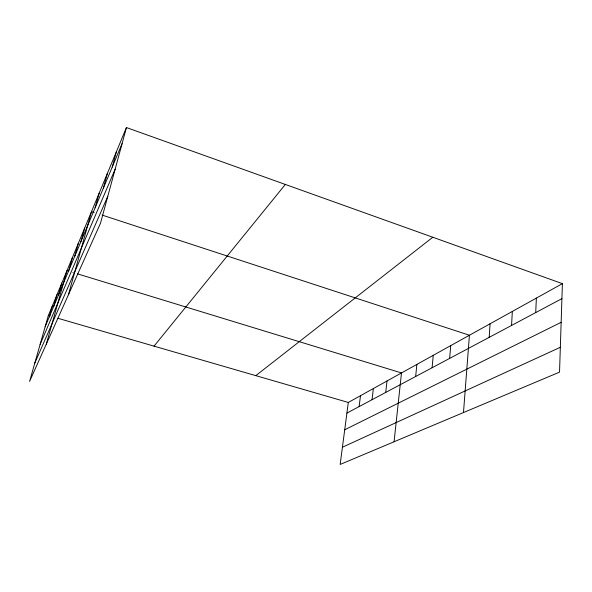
<?xml version="1.0" encoding="UTF-8"?>
<svg xmlns="http://www.w3.org/2000/svg" width="592" height="592" viewBox="0 0 592 592"><rect width="100%" height="100%" fill="white"/><g stroke="black" fill="none" stroke-linecap="round" stroke-linejoin="round"><path stroke-width="0.44" stroke-dasharray="2.96 2.22" d="M72.283 272.261L74.932 273.067"/><path stroke-width="0.89" d="M562.4 283.649L559.536 372.131L340.156 464.454L348.311 402.456L562.4 283.649L126.436 127.546L48.344 315.506L29.6 381.389L100.492 223.243L126.436 127.546M535.716 312.591L536.367 298.094M511.547 325.452L512.339 311.429M489.177 337.359L490.087 323.78M463.484 412.55L469.426 335.242L102.053 215.066M449.639 358.404L450.734 345.617M432.093 367.743L433.255 355.311M415.658 376.497L416.879 364.406M394.065 441.765L401.494 372.938L77.589 273.881M385.71 392.437L387.02 380.974M372.028 399.718L373.374 388.544M359.115 406.586L360.491 395.693M103.297 188.345L107.426 173.301M112.243 167.048L116.491 151.485M95.112 207.822L99.13 193.266M68.457 294.705L91.508 211.61L94.143 212.476M74.636 256.551L78.351 243.282M80.875 241.721L84.678 228.046M46.287 344.167L66.985 270.64L68.753 271.18M68.85 270.337L72.468 257.446M53.709 306.375L57.069 294.505M58.423 295.156L61.864 282.961M49.291 316.89L52.57 305.331M45.133 326.777L122.063 143.664M40.101 344.485L115.144 169.194M34.817 363.044L107.811 196.241M154.038 346.142L285.337 184.445M255.803 375.639L432.804 237.251M346.912 413.09L561.912 298.642M344.722 429.77L561.149 322.314M342.42 447.226L560.335 347.297M48.344 315.506L50.098 316.017M58.009 318.311L348.311 402.456"/></g></svg>
